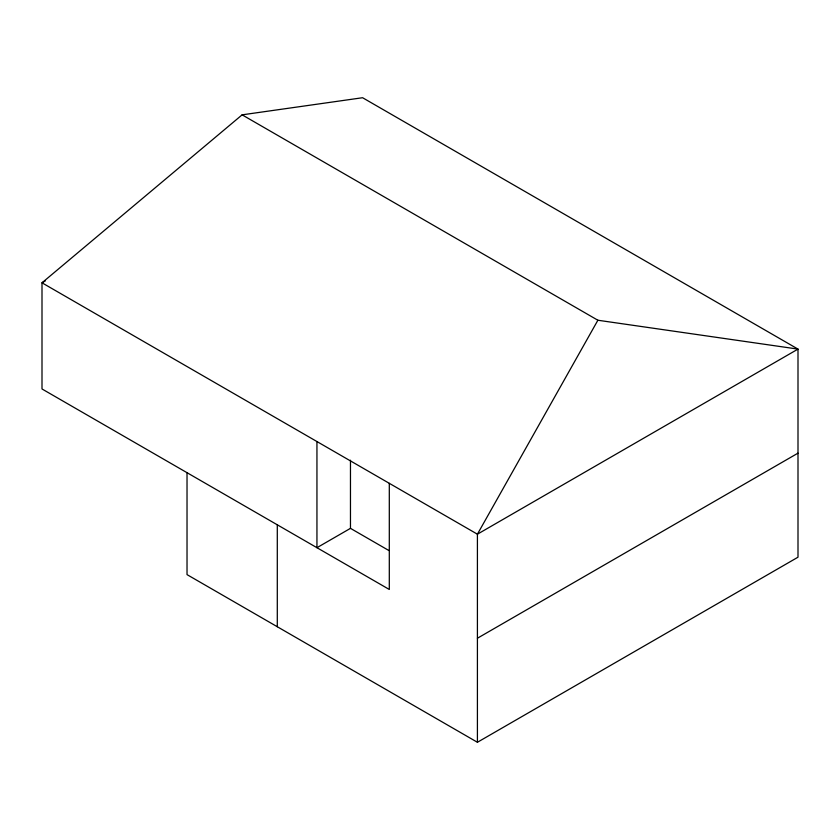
<?xml version="1.0" encoding="UTF-8"?>
<svg xmlns="http://www.w3.org/2000/svg" width="840" height="840" viewBox="0 0 840 840"><rect width="100%" height="100%" fill="white"/><g stroke="black" fill="none" stroke-linecap="round" stroke-linejoin="round"><path stroke-width="1.26" d="M477.414 742.276L798 557.193L798 349.104L597.88 320.24L477.414 534.198L477.414 742.276L187.026 574.623L187.026 472.689M45.402 280.844L42 282.807L477.414 534.198L798 349.104L362.586 97.724L242.12 114.839L42 282.807L42 388.962L389.298 589.47L389.298 483.315M388.899 550.536L350.469 528.35L316.943 547.701L316.943 441.546M477.414 638.232L798 453.149M242.12 114.839L597.88 320.24M350.469 460.205L350.469 528.35M277.294 524.811L277.294 626.745"/></g></svg>
